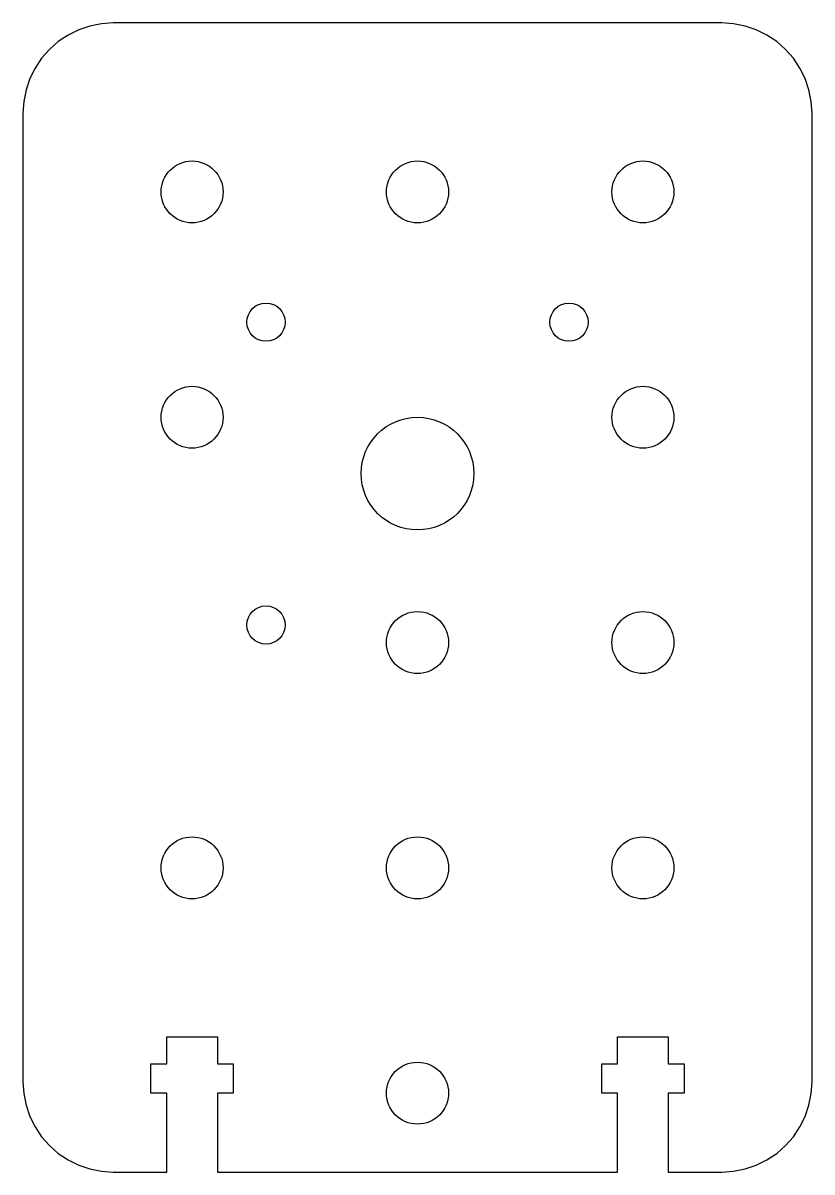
# Model space of a CAD drawing. Header units: millimetres. Extents: x 0 to 70, y 0 to 102.
import ezdxf

# ---------------------------------------------------------------- set-up
doc = ezdxf.new("R2010")
doc.units = ezdxf.units.MM
doc.layers.add('CUT', color=7, linetype='Continuous')

msp = doc.modelspace()

# ---------------------------------------------------------------- linework, layer by layer
at = {"layer": 'CUT'}
msp.add_lwpolyline([(0, 8), (0.07, 6.96), (0.27, 5.93), (0.61, 4.94), (1.07, 4), (1.65, 3.13), (2.34, 2.34), (3.13, 1.65), (4, 1.07), (4.94, 0.61), (5.93, 0.27), (6.96, 0.07), (8, 0), (12.75, 0), (12.75, 7), (11.35, 7), (11.35, 9.6), (12.75, 9.6), (12.75, 12), (17.25, 12), (17.25, 9.6), (18.65, 9.6), (18.65, 7), (17.25, 7), (17.25, 0), (52.75, 0), (52.75, 7), (51.35, 7), (51.35, 9.6), (52.75, 9.6), (52.75, 12), (57.25, 12), (57.25, 9.6), (58.65, 9.6), (58.65, 7), (57.25, 7), (57.25, 0), (62, 0), (63.04, 0.07), (64.07, 0.27), (65.06, 0.61), (66, 1.07), (66.87, 1.65), (67.66, 2.34), (68.35, 3.13), (68.93, 4), (69.39, 4.94), (69.73, 5.93), (69.93, 6.96), (70, 8), (70, 94), (69.93, 95.04), (69.73, 96.07), (69.39, 97.06), (68.93, 98), (68.35, 98.87), (67.66, 99.66), (66.87, 100.35), (66, 100.93), (65.06, 101.39), (64.07, 101.73), (63.04, 101.93), (62, 102), (8, 102), (6.96, 101.93), (5.93, 101.73), (4.94, 101.39), (4, 100.93), (3.13, 100.35), (2.34, 99.66), (1.65, 98.87), (1.07, 98), (0.61, 97.06), (0.27, 96.07), (0.07, 95.04), (0, 94)], close=True, dxfattribs=at)
for centre, radius in [((15, 87), 2.75), ((35, 87), 2.75), ((55, 87), 2.75), ((21.56, 75.44), 1.7), ((48.44, 75.44), 1.7), ((15, 67), 2.75), ((55, 67), 2.75), ((35, 62), 5), ((21.56, 48.56), 1.7), ((35, 47), 2.75), ((55, 47), 2.75), ((15, 27), 2.75), ((35, 27), 2.75), ((55, 27), 2.75), ((35, 7), 2.75)]:
    msp.add_circle(centre, radius, dxfattribs=at)

doc.saveas('drawing.dxf')
